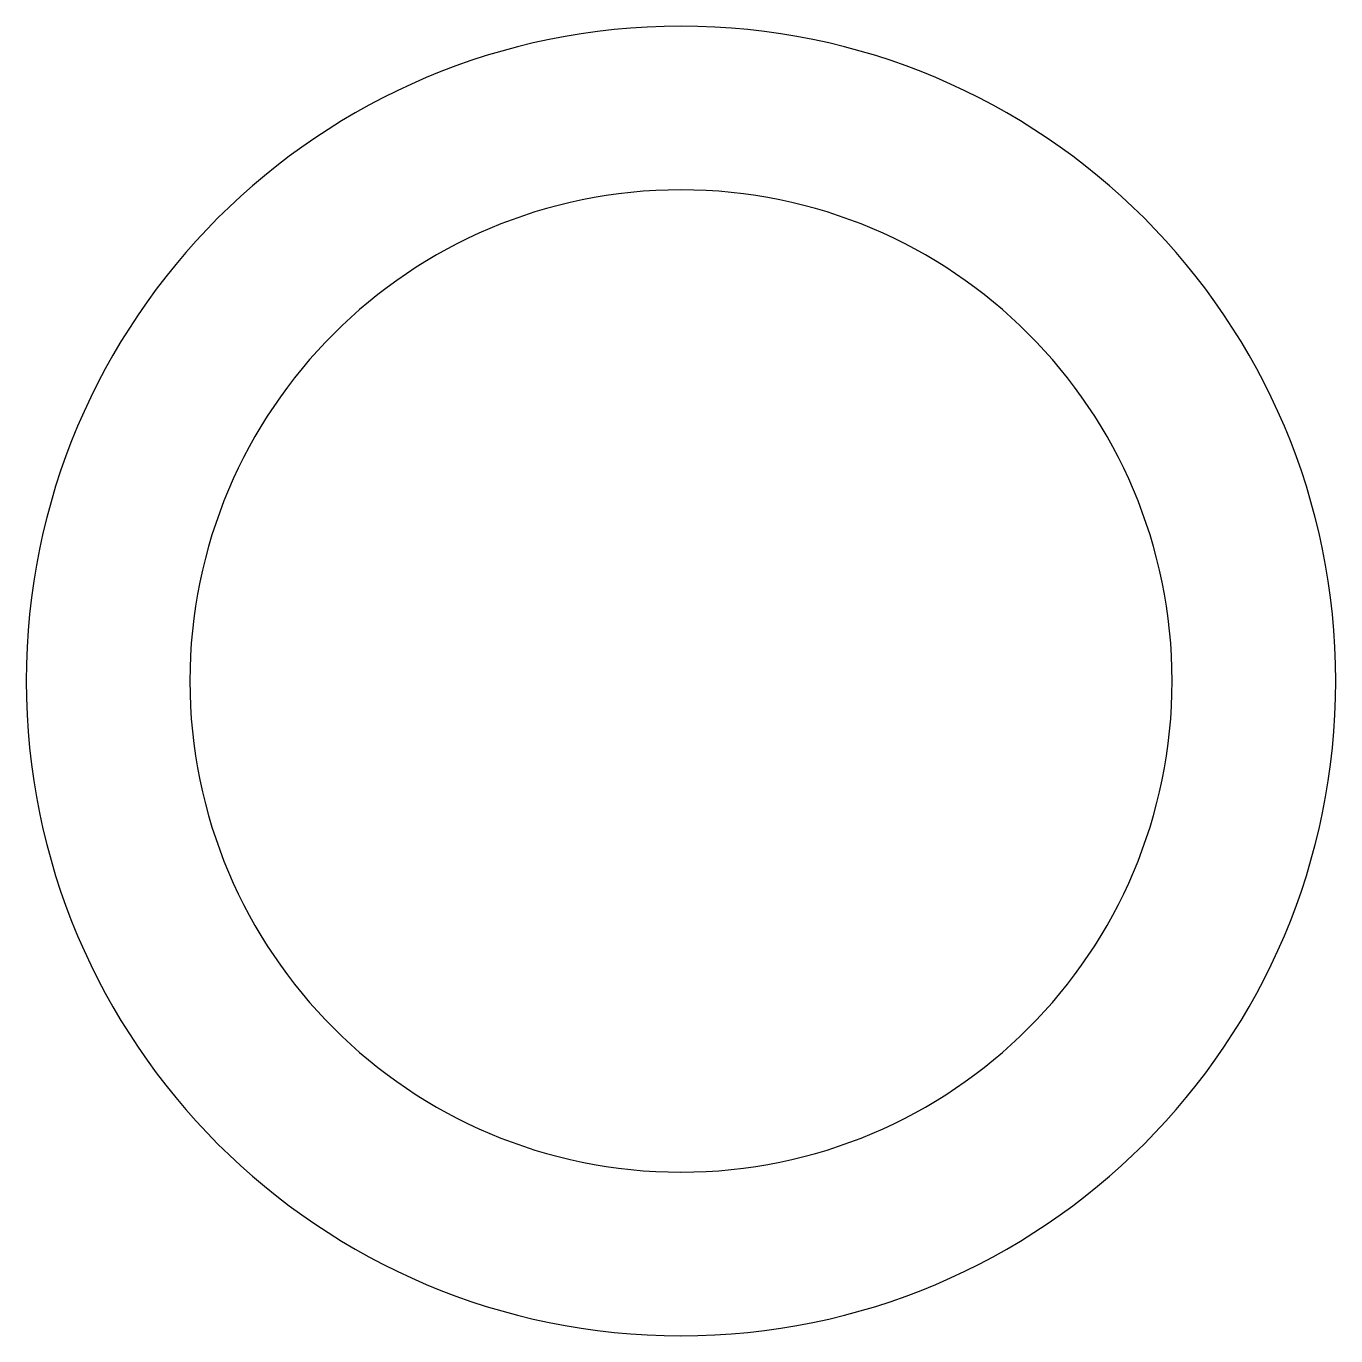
# Model space of a CAD drawing. Header units: millimetres. Extents: x 0 to 40, y 0 to 40.
import ezdxf

# ---------------------------------------------------------------- set-up
doc = ezdxf.new("R2010")
doc.units = ezdxf.units.MM

msp = doc.modelspace()

# ---------------------------------------------------------------- linework, layer by layer
for radius, start, end in [(20, 90, 270), (20, -90, 90), (15, 90, 270), (15, -90, 90)]:
    msp.add_arc((20, 20, 2), radius, start, end)

doc.saveas('drawing.dxf')
